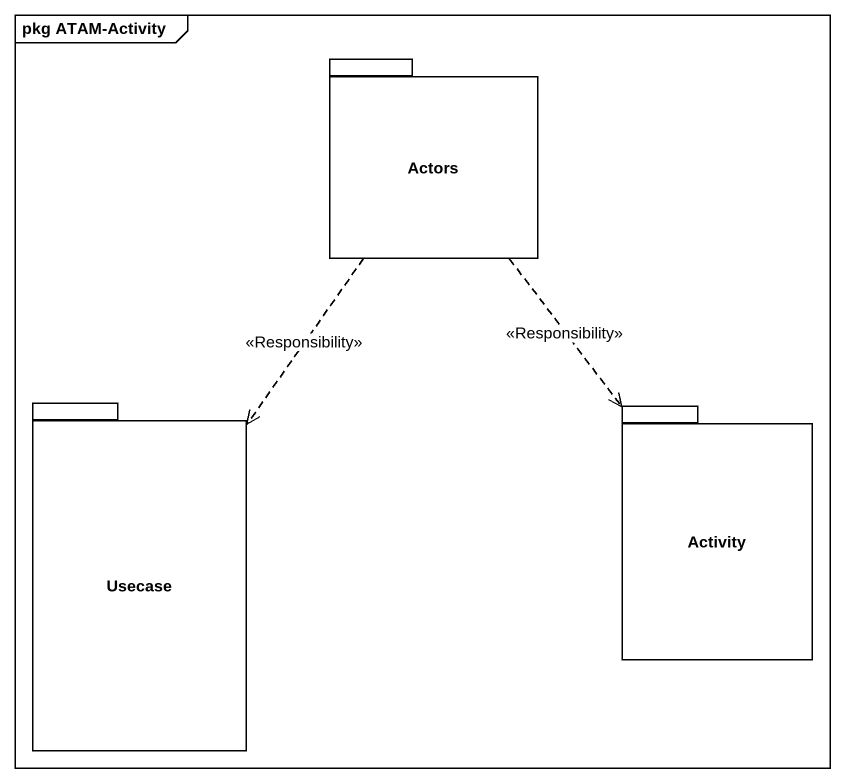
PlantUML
@startuml
mainframe pkg ATAM-Activity
package Actors {
}
package "Usecase" as Usecase_ {
}
package Activity {
}
Actors ..> Usecase_ : <<Responsibility>>
Actors ..> Activity : <<Responsibility>>
@enduml
